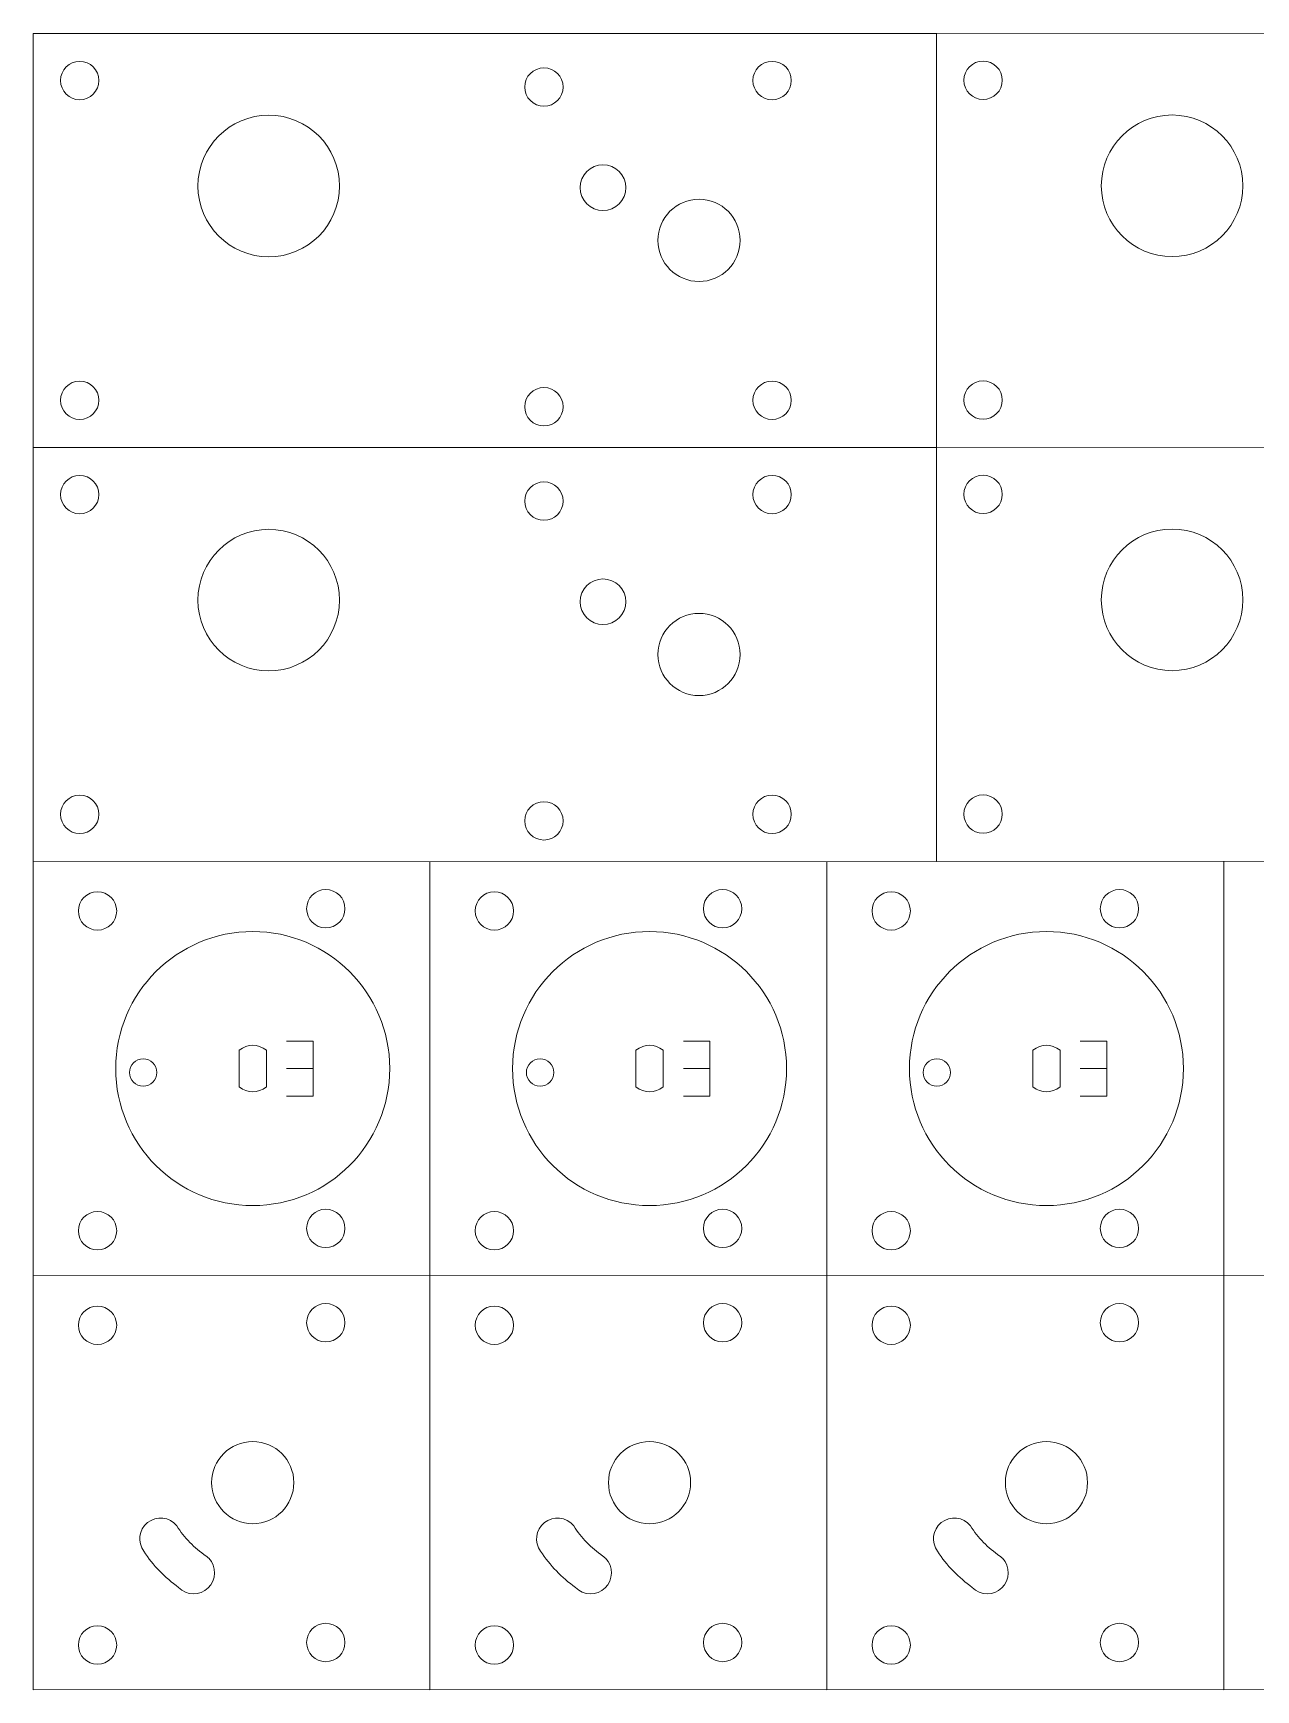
# Model space of a CAD drawing. Header units: inches. Extents: x -114 to 727, y -16 to 815.
# Drawn here: x -114 to 266, y -5 to 509 of the extents above; entities that cross this region are included whole.
import ezdxf

# ---------------------------------------------------------------- set-up
doc = ezdxf.new("R2010")
doc.units = ezdxf.units.IN
doc.header["$MEASUREMENT"] = 0
doc.layers.add('Cutting lines', color=7, linetype='Continuous')

# ---------------------------------------------------------------- blocks, each defined once
blk = doc.blocks.new('block 2')
at = {"color": 1, "lineweight": 5, "true_color": 0xff0000}
blk.add_open_spline([(109.55, 366.08), (109.55, 369.37), (112.21, 372.03), (115.5, 372.03), (118.79, 372.03), (121.45, 369.37), (121.45, 366.08), (121.45, 362.79), (118.79, 360.12), (115.5, 360.12), (112.21, 360.12), (109.55, 362.79), (109.55, 366.08), (109.55, 366.08), (109.55, 366.08), (109.55, 366.08)], degree=3, knots=[0, 0, 0, 0, 1, 1, 1, 2, 2, 2, 3, 3, 3, 4, 4, 4, 5, 5, 5, 5], dxfattribs=at)
blk = doc.blocks.new('block 3')
at = {"color": 1, "lineweight": 5, "true_color": 0xff0000}
blk.add_open_spline([(80.07, 316.47), (80.07, 323.52), (85.78, 329.23), (92.82, 329.23), (99.87, 329.23), (105.58, 323.52), (105.58, 316.47), (105.58, 309.43), (99.87, 303.71), (92.82, 303.71), (85.78, 303.71), (80.07, 309.43), (80.07, 316.47), (80.07, 316.47), (80.07, 316.47), (80.07, 316.47)], degree=3, knots=[0, 0, 0, 0, 1, 1, 1, 2, 2, 2, 3, 3, 3, 4, 4, 4, 5, 5, 5, 5], dxfattribs=at)
blk = doc.blocks.new('block 4')
at = {"color": 1, "lineweight": 5, "true_color": 0xff0000}
blk.add_lwpolyline([(166.52, 252.23), (166.52, 380.72)], dxfattribs=at)
blk = doc.blocks.new('block 5')
at = {"color": 1, "lineweight": 5, "true_color": 0xff0000}
blk.add_lwpolyline([(166.52, 380.72), (-113.87, 380.65)], dxfattribs=at)
blk = doc.blocks.new('block 6')
at = {"color": 1, "lineweight": 5, "true_color": 0xff0000}
blk.add_lwpolyline([(-113.87, 380.65), (-113.87, 252.16)], dxfattribs=at)
blk = doc.blocks.new('block 7')
at = {"color": 1, "lineweight": 5, "true_color": 0xff0000}
blk.add_lwpolyline([(-113.87, 252.16), (166.52, 252.23)], dxfattribs=at)
blk = doc.blocks.new('block 8')
at = {"color": 1, "lineweight": 5, "true_color": 0xff0000}
blk.add_open_spline([(-18.78, 333.34), (-18.78, 345.48), (-28.61, 355.31), (-40.74, 355.31), (-52.88, 355.31), (-62.71, 345.48), (-62.71, 333.34), (-62.71, 321.21), (-52.88, 311.38), (-40.74, 311.38), (-28.61, 311.38), (-18.78, 321.21), (-18.78, 333.34), (-18.78, 333.34), (-18.78, 333.34), (-18.78, 333.34)], degree=3, knots=[0, 0, 0, 0, 1, 1, 1, 2, 2, 2, 3, 3, 3, 4, 4, 4, 5, 5, 5, 5], dxfattribs=at)
blk = doc.blocks.new('block 9')
at = {"color": 1, "lineweight": 5, "true_color": 0xff0000}
blk.add_open_spline([(-105.36, 266.87), (-105.36, 270.15), (-102.69, 272.82), (-99.41, 272.82), (-96.12, 272.82), (-93.45, 270.15), (-93.45, 266.87), (-93.45, 263.58), (-96.12, 260.91), (-99.41, 260.91), (-102.69, 260.91), (-105.36, 263.58), (-105.36, 266.87), (-105.36, 266.87), (-105.36, 266.87), (-105.36, 266.87)], degree=3, knots=[0, 0, 0, 0, 1, 1, 1, 2, 2, 2, 3, 3, 3, 4, 4, 4, 5, 5, 5, 5], dxfattribs=at)
blk = doc.blocks.new('block 10')
at = {"color": 1, "lineweight": 5, "true_color": 0xff0000}
blk.add_open_spline([(-105.36, 366.08), (-105.36, 369.37), (-102.69, 372.03), (-99.41, 372.03), (-96.12, 372.03), (-93.45, 369.37), (-93.45, 366.08), (-93.45, 362.79), (-96.12, 360.12), (-99.41, 360.12), (-102.69, 360.12), (-105.36, 362.79), (-105.36, 366.08), (-105.36, 366.08), (-105.36, 366.08), (-105.36, 366.08)], degree=3, knots=[0, 0, 0, 0, 1, 1, 1, 2, 2, 2, 3, 3, 3, 4, 4, 4, 5, 5, 5, 5], dxfattribs=at)
blk = doc.blocks.new('block 11')
at = {"color": 1, "lineweight": 5, "true_color": 0xff0000}
blk.add_open_spline([(109.55, 266.87), (109.55, 270.15), (112.21, 272.82), (115.5, 272.82), (118.79, 272.82), (121.45, 270.15), (121.45, 266.87), (121.45, 263.58), (118.79, 260.91), (115.5, 260.91), (112.21, 260.91), (109.55, 263.58), (109.55, 266.87), (109.55, 266.87), (109.55, 266.87), (109.55, 266.87)], degree=3, knots=[0, 0, 0, 0, 1, 1, 1, 2, 2, 2, 3, 3, 3, 4, 4, 4, 5, 5, 5, 5], dxfattribs=at)
blk = doc.blocks.new('block 12')
at = {"color": 1, "lineweight": 5, "true_color": 0xff0000}
blk.add_open_spline([(-28.98, 138.38), (-28.98, 141.66), (-26.32, 144.33), (-23.03, 144.33), (-19.74, 144.33), (-17.08, 141.66), (-17.08, 138.38), (-17.08, 135.09), (-19.74, 132.42), (-23.03, 132.42), (-26.32, 132.42), (-28.98, 135.09), (-28.98, 138.38), (-28.98, 138.38), (-28.98, 138.38), (-28.98, 138.38)], degree=3, knots=[0, 0, 0, 0, 1, 1, 1, 2, 2, 2, 3, 3, 3, 4, 4, 4, 5, 5, 5, 5], dxfattribs=at)
blk = doc.blocks.new('block 13')
at = {"color": 1, "lineweight": 5, "true_color": 0xff0000}
blk.add_open_spline([(-28.98, 237.59), (-28.98, 240.88), (-26.32, 243.54), (-23.03, 243.54), (-19.74, 243.54), (-17.08, 240.88), (-17.08, 237.59), (-17.08, 234.3), (-19.74, 231.64), (-23.03, 231.64), (-26.32, 231.64), (-28.98, 234.3), (-28.98, 237.59), (-28.98, 237.59), (-28.98, 237.59), (-28.98, 237.59)], degree=3, knots=[0, 0, 0, 0, 1, 1, 1, 2, 2, 2, 3, 3, 3, 4, 4, 4, 5, 5, 5, 5], dxfattribs=at)
blk = doc.blocks.new('block 14')
at = {"color": 1, "lineweight": 5, "true_color": 0xff0000}
blk.add_lwpolyline([(9.3, 123.74), (9.3, 252.23)], dxfattribs=at)
blk = doc.blocks.new('block 15')
at = {"color": 1, "lineweight": 5, "true_color": 0xff0000}
blk.add_lwpolyline([(-113.87, 252.16), (-113.87, 123.67)], dxfattribs=at)
blk = doc.blocks.new('block 16')
at = {"color": 1, "lineweight": 5, "true_color": 0xff0000}
blk.add_lwpolyline([(-113.87, 123.67), (9.3, 123.74)], dxfattribs=at)
blk = doc.blocks.new('block 17')
at = {"color": 1, "lineweight": 5, "true_color": 0xff0000}
blk.add_open_spline([(-41.46, 193.65), (-44.29, 195.78), (-47.13, 195.78), (-49.96, 193.65), (-49.96, 189.87), (-49.96, 186.09), (-49.96, 182.31), (-47.13, 180.19), (-44.29, 180.19), (-41.46, 182.31), (-41.46, 186.09), (-41.46, 189.87), (-41.46, 193.65)], degree=3, knots=[0, 0, 0, 0, 1, 1, 1, 2, 2, 2, 3, 3, 3, 4, 4, 4, 4], dxfattribs=at)
blk = doc.blocks.new('block 18')
at = {"color": 1, "lineweight": 5, "true_color": 0xff0000}
blk.add_open_spline([(-99.84, 137.67), (-99.84, 140.96), (-97.18, 143.62), (-93.89, 143.62), (-90.6, 143.62), (-87.94, 140.96), (-87.94, 137.67), (-87.94, 134.38), (-90.6, 131.72), (-93.89, 131.72), (-97.18, 131.72), (-99.84, 134.38), (-99.84, 137.67), (-99.84, 137.67), (-99.84, 137.67), (-99.84, 137.67)], degree=3, knots=[0, 0, 0, 0, 1, 1, 1, 2, 2, 2, 3, 3, 3, 4, 4, 4, 5, 5, 5, 5], dxfattribs=at)
blk = doc.blocks.new('block 19')
at = {"color": 1, "lineweight": 5, "true_color": 0xff0000}
blk.add_open_spline([(-99.84, 236.88), (-99.84, 240.17), (-97.18, 242.84), (-93.89, 242.84), (-90.6, 242.84), (-87.94, 240.17), (-87.94, 236.88), (-87.94, 233.6), (-90.6, 230.93), (-93.89, 230.93), (-97.18, 230.93), (-99.84, 233.6), (-99.84, 236.88), (-99.84, 236.88), (-99.84, 236.88), (-99.84, 236.88)], degree=3, knots=[0, 0, 0, 0, 1, 1, 1, 2, 2, 2, 3, 3, 3, 4, 4, 4, 5, 5, 5, 5], dxfattribs=at)
blk = doc.blocks.new('block 20')
at = {"color": 1, "lineweight": 5, "true_color": 0xff0000}
blk.add_open_spline([(38.71, 364.05), (38.71, 367.34), (41.38, 370.01), (44.67, 370.01), (47.95, 370.01), (50.62, 367.34), (50.62, 364.05), (50.62, 360.77), (47.95, 358.1), (44.67, 358.1), (41.38, 358.1), (38.71, 360.77), (38.71, 364.05), (38.71, 364.05), (38.71, 364.05), (38.71, 364.05)], degree=3, knots=[0, 0, 0, 0, 1, 1, 1, 2, 2, 2, 3, 3, 3, 4, 4, 4, 5, 5, 5, 5], dxfattribs=at)
blk = doc.blocks.new('block 21')
at = {"color": 1, "lineweight": 5, "true_color": 0xff0000}
blk.add_open_spline([(38.71, 264.84), (38.71, 268.13), (41.38, 270.79), (44.67, 270.79), (47.95, 270.79), (50.62, 268.13), (50.62, 264.84), (50.62, 261.55), (47.95, 258.89), (44.67, 258.89), (41.38, 258.89), (38.71, 261.55), (38.71, 264.84), (38.71, 264.84), (38.71, 264.84), (38.71, 264.84)], degree=3, knots=[0, 0, 0, 0, 1, 1, 1, 2, 2, 2, 3, 3, 3, 4, 4, 4, 5, 5, 5, 5], dxfattribs=at)
blk = doc.blocks.new('block 22')
at = {"color": 1, "lineweight": 5, "true_color": 0xff0000}
blk.add_open_spline([(-28.98, 9.89), (-28.98, 13.17), (-26.32, 15.84), (-23.03, 15.84), (-19.74, 15.84), (-17.08, 13.18), (-17.08, 9.89), (-17.08, 6.6), (-19.74, 3.93), (-23.03, 3.93), (-26.32, 3.93), (-28.98, 6.6), (-28.98, 9.89), (-28.98, 9.89), (-28.98, 9.89), (-28.98, 9.89)], degree=3, knots=[0, 0, 0, 0, 1, 1, 1, 2, 2, 2, 3, 3, 3, 4, 4, 4, 5, 5, 5, 5], dxfattribs=at)
blk = doc.blocks.new('block 23')
at = {"color": 1, "lineweight": 5, "true_color": 0xff0000}
blk.add_open_spline([(-28.98, 109.1), (-28.98, 112.39), (-26.32, 115.05), (-23.03, 115.05), (-19.74, 115.05), (-17.08, 112.39), (-17.08, 109.1), (-17.08, 105.81), (-19.74, 103.15), (-23.03, 103.15), (-26.32, 103.15), (-28.98, 105.81), (-28.98, 109.1), (-28.98, 109.1), (-28.98, 109.1), (-28.98, 109.1)], degree=3, knots=[0, 0, 0, 0, 1, 1, 1, 2, 2, 2, 3, 3, 3, 4, 4, 4, 5, 5, 5, 5], dxfattribs=at)
blk = doc.blocks.new('block 24')
at = {"color": 1, "lineweight": 5, "true_color": 0xff0000}
blk.add_lwpolyline([(9.3, -4.75), (9.3, 123.74)], dxfattribs=at)
blk = doc.blocks.new('block 25')
at = {"color": 1, "lineweight": 5, "true_color": 0xff0000}
blk.add_lwpolyline([(-113.87, 123.67), (-113.87, -4.82)], dxfattribs=at)
blk = doc.blocks.new('block 26')
at = {"color": 1, "lineweight": 5, "true_color": 0xff0000}
blk.add_lwpolyline([(-113.87, -4.82), (9.3, -4.75)], dxfattribs=at)
blk = doc.blocks.new('block 27')
at = {"color": 1, "lineweight": 5, "true_color": 0xff0000}
blk.add_open_spline([(-60.2, 36.72), (-63.85, 39.17), (-66.94, 42.36), (-69.27, 46.09), (-71.51, 48.88), (-75.59, 49.31), (-78.37, 47.07), (-81.07, 44.9), (-81.57, 40.98), (-79.51, 38.19), (-76.64, 33.81), (-72.98, 30), (-68.72, 26.96), (-66.22, 24.38), (-62.1, 24.31), (-59.52, 26.81), (-56.94, 29.3), (-56.88, 33.42), (-59.37, 36), (-59.63, 36.26), (-59.9, 36.5), (-60.2, 36.72)], degree=3, knots=[0, 0, 0, 0, 1, 1, 1, 2, 2, 2, 3, 3, 3, 4, 4, 4, 5, 5, 5, 6, 6, 6, 7, 7, 7, 7], dxfattribs=at)
blk = doc.blocks.new('block 28')
at = {"color": 1, "lineweight": 5, "true_color": 0xff0000}
blk.add_open_spline([(-99.84, 9.1), (-99.84, 12.39), (-97.18, 15.06), (-93.89, 15.06), (-90.6, 15.06), (-87.94, 12.39), (-87.94, 9.1), (-87.94, 5.82), (-90.6, 3.15), (-93.89, 3.15), (-97.18, 3.15), (-99.84, 5.82), (-99.84, 9.1), (-99.84, 9.1), (-99.84, 9.1), (-99.84, 9.1)], degree=3, knots=[0, 0, 0, 0, 1, 1, 1, 2, 2, 2, 3, 3, 3, 4, 4, 4, 5, 5, 5, 5], dxfattribs=at)
blk = doc.blocks.new('block 29')
at = {"color": 1, "lineweight": 5, "true_color": 0xff0000}
blk.add_open_spline([(-99.84, 108.32), (-99.84, 111.6), (-97.18, 114.27), (-93.89, 114.27), (-90.6, 114.27), (-87.94, 111.6), (-87.94, 108.32), (-87.94, 105.03), (-90.6, 102.36), (-93.89, 102.36), (-97.18, 102.36), (-99.84, 105.03), (-99.84, 108.32), (-99.84, 108.32), (-99.84, 108.32), (-99.84, 108.32)], degree=3, knots=[0, 0, 0, 0, 1, 1, 1, 2, 2, 2, 3, 3, 3, 4, 4, 4, 5, 5, 5, 5], dxfattribs=at)
blk = doc.blocks.new('block 33')
at = {"color": 1, "lineweight": 5, "true_color": 0xff0000}
blk.add_lwpolyline([(446.92, 380.78), (166.52, 380.72)], dxfattribs=at)
blk = doc.blocks.new('block 34')
at = {"color": 1, "lineweight": 5, "true_color": 0xff0000}
blk.add_lwpolyline([(166.52, 252.23), (446.92, 252.29)], dxfattribs=at)
blk = doc.blocks.new('block 35')
at = {"color": 1, "lineweight": 5, "true_color": 0xff0000}
blk.add_open_spline([(261.62, 333.41), (261.62, 345.55), (251.78, 355.38), (239.65, 355.38), (227.52, 355.38), (217.68, 345.55), (217.68, 333.41), (217.68, 321.28), (227.52, 311.44), (239.65, 311.44), (251.78, 311.44), (261.62, 321.28), (261.62, 333.41), (261.62, 333.41), (261.62, 333.41), (261.62, 333.41)], degree=3, knots=[0, 0, 0, 0, 1, 1, 1, 2, 2, 2, 3, 3, 3, 4, 4, 4, 5, 5, 5, 5], dxfattribs=at)
blk = doc.blocks.new('block 36')
at = {"color": 1, "lineweight": 5, "true_color": 0xff0000}
blk.add_open_spline([(175.04, 266.93), (175.04, 270.22), (177.7, 272.89), (180.99, 272.89), (184.28, 272.89), (186.94, 270.22), (186.94, 266.93), (186.94, 263.65), (184.28, 260.98), (180.99, 260.98), (177.7, 260.98), (175.04, 263.65), (175.04, 266.93), (175.04, 266.93), (175.04, 266.93), (175.04, 266.93)], degree=3, knots=[0, 0, 0, 0, 1, 1, 1, 2, 2, 2, 3, 3, 3, 4, 4, 4, 5, 5, 5, 5], dxfattribs=at)
blk = doc.blocks.new('block 37')
at = {"color": 1, "lineweight": 5, "true_color": 0xff0000}
blk.add_open_spline([(175.04, 366.15), (175.04, 369.43), (177.7, 372.1), (180.99, 372.1), (184.28, 372.1), (186.94, 369.43), (186.94, 366.15), (186.94, 362.86), (184.28, 360.19), (180.99, 360.19), (177.7, 360.19), (175.04, 362.86), (175.04, 366.15), (175.04, 366.15), (175.04, 366.15), (175.04, 366.15)], degree=3, knots=[0, 0, 0, 0, 1, 1, 1, 2, 2, 2, 3, 3, 3, 4, 4, 4, 5, 5, 5, 5], dxfattribs=at)
blk = doc.blocks.new('block 52')
at = {"color": 1, "lineweight": 5, "true_color": 0xff0000}
blk.add_open_spline([(94.19, 138.38), (94.19, 141.66), (96.86, 144.33), (100.15, 144.33), (103.43, 144.33), (106.1, 141.66), (106.1, 138.38), (106.1, 135.09), (103.43, 132.42), (100.15, 132.42), (96.86, 132.42), (94.19, 135.09), (94.19, 138.38), (94.19, 138.38), (94.19, 138.38), (94.19, 138.38)], degree=3, knots=[0, 0, 0, 0, 1, 1, 1, 2, 2, 2, 3, 3, 3, 4, 4, 4, 5, 5, 5, 5], dxfattribs=at)
blk = doc.blocks.new('block 53')
at = {"color": 1, "lineweight": 5, "true_color": 0xff0000}
blk.add_open_spline([(94.19, 237.59), (94.19, 240.88), (96.86, 243.54), (100.15, 243.54), (103.43, 243.54), (106.1, 240.88), (106.1, 237.59), (106.1, 234.3), (103.43, 231.64), (100.15, 231.64), (96.86, 231.64), (94.19, 234.3), (94.19, 237.59), (94.19, 237.59), (94.19, 237.59), (94.19, 237.59)], degree=3, knots=[0, 0, 0, 0, 1, 1, 1, 2, 2, 2, 3, 3, 3, 4, 4, 4, 5, 5, 5, 5], dxfattribs=at)
blk = doc.blocks.new('block 54')
at = {"color": 1, "lineweight": 5, "true_color": 0xff0000}
blk.add_lwpolyline([(132.48, 123.74), (132.48, 252.23)], dxfattribs=at)
blk = doc.blocks.new('block 55')
at = {"color": 1, "lineweight": 5, "true_color": 0xff0000}
blk.add_lwpolyline([(9.3, 123.67), (132.48, 123.74)], dxfattribs=at)
blk = doc.blocks.new('block 56')
at = {"color": 1, "lineweight": 5, "true_color": 0xff0000}
blk.add_open_spline([(81.72, 193.65), (78.89, 195.78), (76.05, 195.78), (73.22, 193.65), (73.22, 189.87), (73.22, 186.09), (73.22, 182.31), (76.05, 180.19), (78.89, 180.19), (81.72, 182.31), (81.72, 186.09), (81.72, 189.87), (81.72, 193.65)], degree=3, knots=[0, 0, 0, 0, 1, 1, 1, 2, 2, 2, 3, 3, 3, 4, 4, 4, 4], dxfattribs=at)
blk = doc.blocks.new('block 57')
at = {"color": 1, "lineweight": 5, "true_color": 0xff0000}
blk.add_open_spline([(23.33, 137.67), (23.33, 140.96), (26, 143.62), (29.29, 143.62), (32.57, 143.62), (35.24, 140.96), (35.24, 137.67), (35.24, 134.38), (32.57, 131.72), (29.29, 131.72), (26, 131.72), (23.33, 134.38), (23.33, 137.67), (23.33, 137.67), (23.33, 137.67), (23.33, 137.67)], degree=3, knots=[0, 0, 0, 0, 1, 1, 1, 2, 2, 2, 3, 3, 3, 4, 4, 4, 5, 5, 5, 5], dxfattribs=at)
blk = doc.blocks.new('block 58')
at = {"color": 1, "lineweight": 5, "true_color": 0xff0000}
blk.add_open_spline([(23.33, 236.88), (23.33, 240.17), (26, 242.84), (29.29, 242.84), (32.57, 242.84), (35.24, 240.17), (35.24, 236.88), (35.24, 233.6), (32.57, 230.93), (29.29, 230.93), (26, 230.93), (23.33, 233.6), (23.33, 236.88), (23.33, 236.88), (23.33, 236.88), (23.33, 236.88)], degree=3, knots=[0, 0, 0, 0, 1, 1, 1, 2, 2, 2, 3, 3, 3, 4, 4, 4, 5, 5, 5, 5], dxfattribs=at)
blk = doc.blocks.new('block 59')
at = {"color": 1, "lineweight": 5, "true_color": 0xff0000}
blk.add_open_spline([(94.19, 9.89), (94.19, 13.17), (96.86, 15.84), (100.15, 15.84), (103.43, 15.84), (106.1, 13.18), (106.1, 9.89), (106.1, 6.6), (103.43, 3.93), (100.15, 3.93), (96.86, 3.93), (94.19, 6.6), (94.19, 9.89), (94.19, 9.89), (94.19, 9.89), (94.19, 9.89)], degree=3, knots=[0, 0, 0, 0, 1, 1, 1, 2, 2, 2, 3, 3, 3, 4, 4, 4, 5, 5, 5, 5], dxfattribs=at)
blk = doc.blocks.new('block 60')
at = {"color": 1, "lineweight": 5, "true_color": 0xff0000}
blk.add_open_spline([(94.19, 109.1), (94.19, 112.39), (96.86, 115.05), (100.15, 115.05), (103.43, 115.05), (106.1, 112.39), (106.1, 109.1), (106.1, 105.81), (103.43, 103.15), (100.15, 103.15), (96.86, 103.15), (94.19, 105.81), (94.19, 109.1), (94.19, 109.1), (94.19, 109.1), (94.19, 109.1)], degree=3, knots=[0, 0, 0, 0, 1, 1, 1, 2, 2, 2, 3, 3, 3, 4, 4, 4, 5, 5, 5, 5], dxfattribs=at)
blk = doc.blocks.new('block 61')
at = {"color": 1, "lineweight": 5, "true_color": 0xff0000}
blk.add_lwpolyline([(132.48, -4.75), (132.48, 123.74)], dxfattribs=at)
blk = doc.blocks.new('block 62')
at = {"color": 1, "lineweight": 5, "true_color": 0xff0000}
blk.add_lwpolyline([(9.3, -4.82), (132.48, -4.75)], dxfattribs=at)
blk = doc.blocks.new('block 63')
at = {"color": 1, "lineweight": 5, "true_color": 0xff0000}
blk.add_open_spline([(62.98, 36.72), (59.33, 39.17), (56.24, 42.36), (53.91, 46.09), (51.66, 48.88), (47.59, 49.31), (44.81, 47.07), (42.11, 44.9), (41.6, 40.98), (43.66, 38.19), (46.53, 33.81), (50.2, 30), (54.46, 26.96), (56.96, 24.38), (61.07, 24.31), (63.65, 26.81), (66.23, 29.3), (66.3, 33.42), (63.8, 36), (63.55, 36.26), (63.27, 36.5), (62.98, 36.72)], degree=3, knots=[0, 0, 0, 0, 1, 1, 1, 2, 2, 2, 3, 3, 3, 4, 4, 4, 5, 5, 5, 6, 6, 6, 7, 7, 7, 7], dxfattribs=at)
blk = doc.blocks.new('block 64')
at = {"color": 1, "lineweight": 5, "true_color": 0xff0000}
blk.add_open_spline([(23.33, 9.1), (23.33, 12.39), (26, 15.06), (29.29, 15.06), (32.58, 15.06), (35.24, 12.39), (35.24, 9.1), (35.24, 5.82), (32.58, 3.15), (29.29, 3.15), (26, 3.15), (23.33, 5.82), (23.33, 9.1), (23.33, 9.1), (23.33, 9.1), (23.33, 9.1)], degree=3, knots=[0, 0, 0, 0, 1, 1, 1, 2, 2, 2, 3, 3, 3, 4, 4, 4, 5, 5, 5, 5], dxfattribs=at)
blk = doc.blocks.new('block 65')
at = {"color": 1, "lineweight": 5, "true_color": 0xff0000}
blk.add_open_spline([(23.33, 108.32), (23.33, 111.6), (26, 114.27), (29.29, 114.27), (32.58, 114.27), (35.24, 111.6), (35.24, 108.32), (35.24, 105.03), (32.58, 102.36), (29.29, 102.36), (26, 102.36), (23.33, 105.03), (23.33, 108.32), (23.33, 108.32), (23.33, 108.32), (23.33, 108.32)], degree=3, knots=[0, 0, 0, 0, 1, 1, 1, 2, 2, 2, 3, 3, 3, 4, 4, 4, 5, 5, 5, 5], dxfattribs=at)
blk = doc.blocks.new('block 66')
at = {"color": 1, "lineweight": 5, "true_color": 0xff0000}
blk.add_open_spline([(217.37, 138.38), (217.37, 141.66), (220.03, 144.33), (223.32, 144.33), (226.61, 144.33), (229.27, 141.66), (229.27, 138.38), (229.27, 135.09), (226.61, 132.42), (223.32, 132.42), (220.03, 132.42), (217.37, 135.09), (217.37, 138.38), (217.37, 138.38), (217.37, 138.38), (217.37, 138.38)], degree=3, knots=[0, 0, 0, 0, 1, 1, 1, 2, 2, 2, 3, 3, 3, 4, 4, 4, 5, 5, 5, 5], dxfattribs=at)
blk = doc.blocks.new('block 67')
at = {"color": 1, "lineweight": 5, "true_color": 0xff0000}
blk.add_open_spline([(217.37, 237.59), (217.37, 240.88), (220.03, 243.54), (223.32, 243.54), (226.61, 243.54), (229.27, 240.88), (229.27, 237.59), (229.27, 234.3), (226.61, 231.64), (223.32, 231.64), (220.03, 231.64), (217.37, 234.3), (217.37, 237.59), (217.37, 237.59), (217.37, 237.59), (217.37, 237.59)], degree=3, knots=[0, 0, 0, 0, 1, 1, 1, 2, 2, 2, 3, 3, 3, 4, 4, 4, 5, 5, 5, 5], dxfattribs=at)
blk = doc.blocks.new('block 68')
at = {"color": 1, "lineweight": 5, "true_color": 0xff0000}
blk.add_lwpolyline([(255.66, 123.74), (255.66, 252.23)], dxfattribs=at)
blk = doc.blocks.new('block 69')
at = {"color": 1, "lineweight": 5, "true_color": 0xff0000}
blk.add_lwpolyline([(132.48, 123.67), (255.66, 123.74)], dxfattribs=at)
blk = doc.blocks.new('block 70')
at = {"color": 1, "lineweight": 5, "true_color": 0xff0000}
blk.add_open_spline([(204.9, 193.65), (202.06, 195.78), (199.23, 195.78), (196.39, 193.65), (196.39, 189.87), (196.39, 186.09), (196.39, 182.31), (199.23, 180.19), (202.06, 180.19), (204.9, 182.31), (204.9, 186.09), (204.9, 189.87), (204.9, 193.65)], degree=3, knots=[0, 0, 0, 0, 1, 1, 1, 2, 2, 2, 3, 3, 3, 4, 4, 4, 4], dxfattribs=at)
blk = doc.blocks.new('block 71')
at = {"color": 1, "lineweight": 5, "true_color": 0xff0000}
blk.add_open_spline([(146.51, 137.67), (146.51, 140.96), (149.18, 143.62), (152.46, 143.62), (155.75, 143.62), (158.42, 140.96), (158.42, 137.67), (158.42, 134.38), (155.75, 131.72), (152.46, 131.72), (149.18, 131.72), (146.51, 134.38), (146.51, 137.67), (146.51, 137.67), (146.51, 137.67), (146.51, 137.67)], degree=3, knots=[0, 0, 0, 0, 1, 1, 1, 2, 2, 2, 3, 3, 3, 4, 4, 4, 5, 5, 5, 5], dxfattribs=at)
blk = doc.blocks.new('block 72')
at = {"color": 1, "lineweight": 5, "true_color": 0xff0000}
blk.add_open_spline([(146.51, 236.88), (146.51, 240.17), (149.18, 242.84), (152.46, 242.84), (155.75, 242.84), (158.42, 240.17), (158.42, 236.88), (158.42, 233.6), (155.75, 230.93), (152.46, 230.93), (149.18, 230.93), (146.51, 233.6), (146.51, 236.88), (146.51, 236.88), (146.51, 236.88), (146.51, 236.88)], degree=3, knots=[0, 0, 0, 0, 1, 1, 1, 2, 2, 2, 3, 3, 3, 4, 4, 4, 5, 5, 5, 5], dxfattribs=at)
blk = doc.blocks.new('block 73')
at = {"color": 1, "lineweight": 5, "true_color": 0xff0000}
blk.add_open_spline([(217.37, 9.89), (217.37, 13.17), (220.03, 15.84), (223.32, 15.84), (226.61, 15.84), (229.27, 13.18), (229.27, 9.89), (229.27, 6.6), (226.61, 3.93), (223.32, 3.93), (220.03, 3.93), (217.37, 6.6), (217.37, 9.89), (217.37, 9.89), (217.37, 9.89), (217.37, 9.89)], degree=3, knots=[0, 0, 0, 0, 1, 1, 1, 2, 2, 2, 3, 3, 3, 4, 4, 4, 5, 5, 5, 5], dxfattribs=at)
blk = doc.blocks.new('block 74')
at = {"color": 1, "lineweight": 5, "true_color": 0xff0000}
blk.add_open_spline([(217.37, 109.1), (217.37, 112.39), (220.03, 115.05), (223.32, 115.05), (226.61, 115.05), (229.27, 112.39), (229.27, 109.1), (229.27, 105.81), (226.61, 103.15), (223.32, 103.15), (220.03, 103.15), (217.37, 105.81), (217.37, 109.1), (217.37, 109.1), (217.37, 109.1), (217.37, 109.1)], degree=3, knots=[0, 0, 0, 0, 1, 1, 1, 2, 2, 2, 3, 3, 3, 4, 4, 4, 5, 5, 5, 5], dxfattribs=at)
blk = doc.blocks.new('block 75')
at = {"color": 1, "lineweight": 5, "true_color": 0xff0000}
blk.add_lwpolyline([(255.66, -4.75), (255.66, 123.74)], dxfattribs=at)
blk = doc.blocks.new('block 76')
at = {"color": 1, "lineweight": 5, "true_color": 0xff0000}
blk.add_lwpolyline([(132.48, -4.82), (255.66, -4.75)], dxfattribs=at)
blk = doc.blocks.new('block 77')
at = {"color": 1, "lineweight": 5, "true_color": 0xff0000}
blk.add_open_spline([(186.16, 36.72), (182.51, 39.17), (179.42, 42.36), (177.08, 46.09), (174.84, 48.88), (170.77, 49.31), (167.99, 47.07), (165.29, 44.9), (164.78, 40.98), (166.84, 38.19), (169.71, 33.81), (173.37, 30), (177.64, 26.96), (180.13, 24.38), (184.25, 24.31), (186.83, 26.81), (189.41, 29.3), (189.48, 33.42), (186.98, 36), (186.73, 36.26), (186.45, 36.5), (186.16, 36.72)], degree=3, knots=[0, 0, 0, 0, 1, 1, 1, 2, 2, 2, 3, 3, 3, 4, 4, 4, 5, 5, 5, 6, 6, 6, 7, 7, 7, 7], dxfattribs=at)
blk = doc.blocks.new('block 78')
at = {"color": 1, "lineweight": 5, "true_color": 0xff0000}
blk.add_open_spline([(146.51, 9.1), (146.51, 12.39), (149.18, 15.06), (152.46, 15.06), (155.75, 15.06), (158.42, 12.39), (158.42, 9.1), (158.42, 5.82), (155.75, 3.15), (152.46, 3.15), (149.18, 3.15), (146.51, 5.82), (146.51, 9.1), (146.51, 9.1), (146.51, 9.1), (146.51, 9.1)], degree=3, knots=[0, 0, 0, 0, 1, 1, 1, 2, 2, 2, 3, 3, 3, 4, 4, 4, 5, 5, 5, 5], dxfattribs=at)
blk = doc.blocks.new('block 79')
at = {"color": 1, "lineweight": 5, "true_color": 0xff0000}
blk.add_open_spline([(146.51, 108.32), (146.51, 111.6), (149.18, 114.27), (152.46, 114.27), (155.75, 114.27), (158.42, 111.6), (158.42, 108.32), (158.42, 105.03), (155.75, 102.36), (152.46, 102.36), (149.18, 102.36), (146.51, 105.03), (146.51, 108.32), (146.51, 108.32), (146.51, 108.32), (146.51, 108.32)], degree=3, knots=[0, 0, 0, 0, 1, 1, 1, 2, 2, 2, 3, 3, 3, 4, 4, 4, 5, 5, 5, 5], dxfattribs=at)
blk = doc.blocks.new('block 83')
at = {"color": 1, "lineweight": 5, "true_color": 0xff0000}
blk.add_lwpolyline([(255.66, 123.67), (378.84, 123.74)], dxfattribs=at)
blk = doc.blocks.new('block 90')
at = {"color": 1, "lineweight": 5, "true_color": 0xff0000}
blk.add_lwpolyline([(255.66, -4.82), (378.84, -4.75)], dxfattribs=at)
blk = doc.blocks.new('block 122')
at = {"color": 1, "lineweight": 5, "true_color": 0xff0000}
blk.add_open_spline([(109.55, 494.57), (109.55, 497.85), (112.21, 500.52), (115.5, 500.52), (118.79, 500.52), (121.45, 497.85), (121.45, 494.57), (121.45, 491.28), (118.79, 488.61), (115.5, 488.61), (112.21, 488.61), (109.55, 491.28), (109.55, 494.57), (109.55, 494.57), (109.55, 494.57), (109.55, 494.57)], degree=3, knots=[0, 0, 0, 0, 1, 1, 1, 2, 2, 2, 3, 3, 3, 4, 4, 4, 5, 5, 5, 5], dxfattribs=at)
blk = doc.blocks.new('block 123')
at = {"color": 1, "lineweight": 5, "true_color": 0xff0000}
blk.add_open_spline([(80.07, 444.96), (80.07, 452), (85.78, 457.72), (92.82, 457.72), (99.87, 457.72), (105.58, 452), (105.58, 444.96), (105.58, 437.92), (99.87, 432.2), (92.82, 432.2), (85.78, 432.2), (80.07, 437.92), (80.07, 444.96), (80.07, 444.96), (80.07, 444.96), (80.07, 444.96)], degree=3, knots=[0, 0, 0, 0, 1, 1, 1, 2, 2, 2, 3, 3, 3, 4, 4, 4, 5, 5, 5, 5], dxfattribs=at)
blk = doc.blocks.new('block 124')
at = {"color": 1, "lineweight": 5, "true_color": 0xff0000}
blk.add_lwpolyline([(166.52, 380.72), (166.52, 509.2)], dxfattribs=at)
blk = doc.blocks.new('block 125')
at = {"color": 1, "lineweight": 5, "true_color": 0xff0000}
blk.add_lwpolyline([(166.52, 509.2), (-113.87, 509.14)], dxfattribs=at)
blk = doc.blocks.new('block 126')
at = {"color": 1, "lineweight": 5, "true_color": 0xff0000}
blk.add_lwpolyline([(-113.87, 509.14), (-113.87, 380.65)], dxfattribs=at)
blk = doc.blocks.new('block 127')
at = {"color": 1, "lineweight": 5, "true_color": 0xff0000}
blk.add_open_spline([(-18.78, 461.83), (-18.78, 473.97), (-28.61, 483.8), (-40.74, 483.8), (-52.88, 483.8), (-62.71, 473.97), (-62.71, 461.83), (-62.71, 449.7), (-52.88, 439.87), (-40.74, 439.87), (-28.61, 439.87), (-18.78, 449.7), (-18.78, 461.83), (-18.78, 461.83), (-18.78, 461.83), (-18.78, 461.83)], degree=3, knots=[0, 0, 0, 0, 1, 1, 1, 2, 2, 2, 3, 3, 3, 4, 4, 4, 5, 5, 5, 5], dxfattribs=at)
blk = doc.blocks.new('block 128')
at = {"color": 1, "lineweight": 5, "true_color": 0xff0000}
blk.add_open_spline([(-105.36, 395.35), (-105.36, 398.64), (-102.69, 401.31), (-99.41, 401.31), (-96.12, 401.31), (-93.45, 398.64), (-93.45, 395.35), (-93.45, 392.07), (-96.12, 389.4), (-99.41, 389.4), (-102.69, 389.4), (-105.36, 392.07), (-105.36, 395.35), (-105.36, 395.35), (-105.36, 395.35), (-105.36, 395.35)], degree=3, knots=[0, 0, 0, 0, 1, 1, 1, 2, 2, 2, 3, 3, 3, 4, 4, 4, 5, 5, 5, 5], dxfattribs=at)
blk = doc.blocks.new('block 129')
at = {"color": 1, "lineweight": 5, "true_color": 0xff0000}
blk.add_open_spline([(-105.36, 494.57), (-105.36, 497.85), (-102.69, 500.52), (-99.41, 500.52), (-96.12, 500.52), (-93.45, 497.85), (-93.45, 494.57), (-93.45, 491.28), (-96.12, 488.61), (-99.41, 488.61), (-102.69, 488.61), (-105.36, 491.28), (-105.36, 494.57), (-105.36, 494.57), (-105.36, 494.57), (-105.36, 494.57)], degree=3, knots=[0, 0, 0, 0, 1, 1, 1, 2, 2, 2, 3, 3, 3, 4, 4, 4, 5, 5, 5, 5], dxfattribs=at)
blk = doc.blocks.new('block 130')
at = {"color": 1, "lineweight": 5, "true_color": 0xff0000}
blk.add_open_spline([(109.55, 395.35), (109.55, 398.64), (112.21, 401.31), (115.5, 401.31), (118.79, 401.31), (121.45, 398.64), (121.45, 395.35), (121.45, 392.07), (118.79, 389.4), (115.5, 389.4), (112.21, 389.4), (109.55, 392.07), (109.55, 395.35), (109.55, 395.35), (109.55, 395.35), (109.55, 395.35)], degree=3, knots=[0, 0, 0, 0, 1, 1, 1, 2, 2, 2, 3, 3, 3, 4, 4, 4, 5, 5, 5, 5], dxfattribs=at)
blk = doc.blocks.new('block 131')
at = {"color": 1, "lineweight": 5, "true_color": 0xff0000}
blk.add_open_spline([(38.71, 492.54), (38.71, 495.83), (41.38, 498.49), (44.67, 498.49), (47.95, 498.49), (50.62, 495.83), (50.62, 492.54), (50.62, 489.25), (47.95, 486.59), (44.67, 486.59), (41.38, 486.59), (38.71, 489.25), (38.71, 492.54), (38.71, 492.54), (38.71, 492.54), (38.71, 492.54)], degree=3, knots=[0, 0, 0, 0, 1, 1, 1, 2, 2, 2, 3, 3, 3, 4, 4, 4, 5, 5, 5, 5], dxfattribs=at)
blk = doc.blocks.new('block 132')
at = {"color": 1, "lineweight": 5, "true_color": 0xff0000}
blk.add_open_spline([(38.71, 393.33), (38.71, 396.62), (41.38, 399.28), (44.67, 399.28), (47.95, 399.28), (50.62, 396.62), (50.62, 393.33), (50.62, 390.04), (47.95, 387.38), (44.67, 387.38), (41.38, 387.38), (38.71, 390.04), (38.71, 393.33), (38.71, 393.33), (38.71, 393.33), (38.71, 393.33)], degree=3, knots=[0, 0, 0, 0, 1, 1, 1, 2, 2, 2, 3, 3, 3, 4, 4, 4, 5, 5, 5, 5], dxfattribs=at)
blk = doc.blocks.new('block 136')
at = {"color": 1, "lineweight": 5, "true_color": 0xff0000}
blk.add_lwpolyline([(446.92, 509.27), (166.52, 509.2)], dxfattribs=at)
blk = doc.blocks.new('block 137')
at = {"color": 1, "lineweight": 5, "true_color": 0xff0000}
blk.add_open_spline([(261.62, 461.9), (261.62, 474.03), (251.78, 483.87), (239.65, 483.87), (227.52, 483.87), (217.68, 474.03), (217.68, 461.9), (217.68, 449.77), (227.52, 439.93), (239.65, 439.93), (251.78, 439.93), (261.62, 449.77), (261.62, 461.9), (261.62, 461.9), (261.62, 461.9), (261.62, 461.9)], degree=3, knots=[0, 0, 0, 0, 1, 1, 1, 2, 2, 2, 3, 3, 3, 4, 4, 4, 5, 5, 5, 5], dxfattribs=at)
blk = doc.blocks.new('block 138')
at = {"color": 1, "lineweight": 5, "true_color": 0xff0000}
blk.add_open_spline([(175.04, 395.42), (175.04, 398.71), (177.7, 401.38), (180.99, 401.38), (184.28, 401.38), (186.94, 398.71), (186.94, 395.42), (186.94, 392.13), (184.28, 389.47), (180.99, 389.47), (177.7, 389.47), (175.04, 392.13), (175.04, 395.42), (175.04, 395.42), (175.04, 395.42), (175.04, 395.42)], degree=3, knots=[0, 0, 0, 0, 1, 1, 1, 2, 2, 2, 3, 3, 3, 4, 4, 4, 5, 5, 5, 5], dxfattribs=at)
blk = doc.blocks.new('block 139')
at = {"color": 1, "lineweight": 5, "true_color": 0xff0000}
blk.add_open_spline([(175.04, 494.63), (175.04, 497.92), (177.7, 500.59), (180.99, 500.59), (184.28, 500.59), (186.94, 497.92), (186.94, 494.63), (186.94, 491.35), (184.28, 488.68), (180.99, 488.68), (177.7, 488.68), (175.04, 491.35), (175.04, 494.63), (175.04, 494.63), (175.04, 494.63), (175.04, 494.63)], degree=3, knots=[0, 0, 0, 0, 1, 1, 1, 2, 2, 2, 3, 3, 3, 4, 4, 4, 5, 5, 5, 5], dxfattribs=at)
blk = doc.blocks.new('block 194')
at = {"color": 5, "lineweight": 5, "true_color": 0x0000ff}
blk.add_lwpolyline([(219.36, 187.98), (211.14, 187.98)], dxfattribs=at)
blk = doc.blocks.new('block 195')
at = {"color": 5, "lineweight": 5, "true_color": 0x0000ff}
blk.add_lwpolyline([(219.36, 187.98), (219.36, 179.45)], dxfattribs=at)
blk = doc.blocks.new('block 196')
at = {"color": 5, "lineweight": 5, "true_color": 0x0000ff}
blk.add_lwpolyline([(219.36, 179.45), (211.14, 179.45)], dxfattribs=at)
blk = doc.blocks.new('block 197')
at = {"color": 5, "lineweight": 5, "true_color": 0x0000ff}
blk.add_lwpolyline([(219.36, 187.98), (219.36, 196.49)], dxfattribs=at)
blk = doc.blocks.new('block 198')
at = {"color": 5, "lineweight": 5, "true_color": 0x0000ff}
blk.add_lwpolyline([(219.36, 196.49), (211.14, 196.49)], dxfattribs=at)
blk = doc.blocks.new('block 199')
at = {"color": 5, "lineweight": 5, "true_color": 0x0000ff}
blk.add_lwpolyline([(96.18, 187.98), (87.97, 187.98)], dxfattribs=at)
blk = doc.blocks.new('block 200')
at = {"color": 5, "lineweight": 5, "true_color": 0x0000ff}
blk.add_lwpolyline([(96.18, 187.98), (96.18, 179.45)], dxfattribs=at)
blk = doc.blocks.new('block 201')
at = {"color": 5, "lineweight": 5, "true_color": 0x0000ff}
blk.add_lwpolyline([(96.18, 179.45), (87.97, 179.45)], dxfattribs=at)
blk = doc.blocks.new('block 202')
at = {"color": 5, "lineweight": 5, "true_color": 0x0000ff}
blk.add_lwpolyline([(96.18, 187.98), (96.18, 196.49)], dxfattribs=at)
blk = doc.blocks.new('block 203')
at = {"color": 5, "lineweight": 5, "true_color": 0x0000ff}
blk.add_lwpolyline([(96.18, 196.49), (87.97, 196.49)], dxfattribs=at)
blk = doc.blocks.new('block 204')
at = {"color": 5, "lineweight": 5, "true_color": 0x0000ff}
blk.add_lwpolyline([(-27, 187.98), (-35.21, 187.98)], dxfattribs=at)
blk = doc.blocks.new('block 205')
at = {"color": 5, "lineweight": 5, "true_color": 0x0000ff}
blk.add_lwpolyline([(-27, 187.98), (-27, 179.45)], dxfattribs=at)
blk = doc.blocks.new('block 206')
at = {"color": 5, "lineweight": 5, "true_color": 0x0000ff}
blk.add_lwpolyline([(-27, 179.45), (-35.21, 179.45)], dxfattribs=at)
blk = doc.blocks.new('block 207')
at = {"color": 5, "lineweight": 5, "true_color": 0x0000ff}
blk.add_lwpolyline([(-27, 187.98), (-27, 196.49)], dxfattribs=at)
blk = doc.blocks.new('block 208')
at = {"color": 5, "lineweight": 5, "true_color": 0x0000ff}
blk.add_lwpolyline([(-27, 196.49), (-35.21, 196.49)], dxfattribs=at)
blk = doc.blocks.new('block 302')
at = {"layer": 'Cutting lines', "color": 1, "lineweight": 5, "true_color": 0xff0000}
blk.add_open_spline([(70.09, 332.84), (70.09, 336.75), (66.92, 339.92), (63, 339.92), (59.09, 339.92), (55.92, 336.75), (55.92, 332.84), (55.92, 328.92), (59.09, 325.75), (63, 325.75), (66.92, 325.75), (70.09, 328.92), (70.09, 332.84), (70.09, 332.84), (70.09, 332.84), (70.09, 332.84)], degree=3, knots=[0, 0, 0, 0, 1, 1, 1, 2, 2, 2, 3, 3, 3, 4, 4, 4, 5, 5, 5, 5], dxfattribs=at)
blk = doc.blocks.new('block 303')
at = {"layer": 'Cutting lines', "color": 1, "lineweight": 5, "true_color": 0xff0000}
blk.add_open_spline([(-3.19, 187.98), (-3.19, 211.46), (-22.23, 230.5), (-45.71, 230.5), (-69.19, 230.5), (-88.23, 211.46), (-88.23, 187.98), (-88.23, 164.5), (-69.19, 145.46), (-45.71, 145.46), (-22.23, 145.46), (-3.19, 164.5), (-3.19, 187.98), (-3.19, 187.98), (-3.19, 187.98), (-3.19, 187.98)], degree=3, knots=[0, 0, 0, 0, 1, 1, 1, 2, 2, 2, 3, 3, 3, 4, 4, 4, 5, 5, 5, 5], dxfattribs=at)
blk = doc.blocks.new('block 304')
at = {"layer": 'Cutting lines', "color": 1, "lineweight": 5, "true_color": 0xff0000}
blk.add_open_spline([(-75.45, 186.76), (-75.45, 189.11), (-77.35, 191.01), (-79.7, 191.01), (-82.05, 191.01), (-83.95, 189.11), (-83.95, 186.76), (-83.95, 184.41), (-82.05, 182.51), (-79.7, 182.51), (-77.35, 182.51), (-75.45, 184.41), (-75.45, 186.76), (-75.45, 186.76), (-75.45, 186.76), (-75.45, 186.76)], degree=3, knots=[0, 0, 0, 0, 1, 1, 1, 2, 2, 2, 3, 3, 3, 4, 4, 4, 5, 5, 5, 5], dxfattribs=at)
blk = doc.blocks.new('block 305')
at = {"layer": 'Cutting lines', "color": 1, "lineweight": 5, "true_color": 0xff0000}
blk.add_open_spline([(-32.95, 59.49), (-32.95, 66.54), (-38.66, 72.25), (-45.71, 72.25), (-52.75, 72.25), (-58.46, 66.54), (-58.46, 59.49), (-58.46, 52.45), (-52.75, 46.74), (-45.71, 46.74), (-38.66, 46.74), (-32.95, 52.45), (-32.95, 59.49), (-32.95, 59.49), (-32.95, 59.49), (-32.95, 59.49)], degree=3, knots=[0, 0, 0, 0, 1, 1, 1, 2, 2, 2, 3, 3, 3, 4, 4, 4, 5, 5, 5, 5], dxfattribs=at)
blk = doc.blocks.new('block 308')
at = {"layer": 'Cutting lines', "color": 1, "lineweight": 5, "true_color": 0xff0000}
blk.add_open_spline([(119.99, 187.98), (119.99, 211.46), (100.95, 230.5), (77.47, 230.5), (53.99, 230.5), (34.95, 211.46), (34.95, 187.98), (34.95, 164.5), (53.99, 145.46), (77.47, 145.46), (100.95, 145.46), (119.99, 164.5), (119.99, 187.98), (119.99, 187.98), (119.99, 187.98), (119.99, 187.98)], degree=3, knots=[0, 0, 0, 0, 1, 1, 1, 2, 2, 2, 3, 3, 3, 4, 4, 4, 5, 5, 5, 5], dxfattribs=at)
blk = doc.blocks.new('block 309')
at = {"layer": 'Cutting lines', "color": 1, "lineweight": 5, "true_color": 0xff0000}
blk.add_open_spline([(47.73, 186.76), (47.73, 189.11), (45.82, 191.01), (43.47, 191.01), (41.13, 191.01), (39.22, 189.11), (39.22, 186.76), (39.22, 184.41), (41.13, 182.51), (43.47, 182.51), (45.82, 182.51), (47.73, 184.41), (47.73, 186.76), (47.73, 186.76), (47.73, 186.76), (47.73, 186.76)], degree=3, knots=[0, 0, 0, 0, 1, 1, 1, 2, 2, 2, 3, 3, 3, 4, 4, 4, 5, 5, 5, 5], dxfattribs=at)
blk = doc.blocks.new('block 310')
at = {"layer": 'Cutting lines', "color": 1, "lineweight": 5, "true_color": 0xff0000}
blk.add_open_spline([(90.22, 59.49), (90.22, 66.54), (84.51, 72.25), (77.47, 72.25), (70.42, 72.25), (64.71, 66.54), (64.71, 59.49), (64.71, 52.45), (70.42, 46.74), (77.47, 46.74), (84.51, 46.74), (90.22, 52.45), (90.22, 59.49), (90.22, 59.49), (90.22, 59.49), (90.22, 59.49)], degree=3, knots=[0, 0, 0, 0, 1, 1, 1, 2, 2, 2, 3, 3, 3, 4, 4, 4, 5, 5, 5, 5], dxfattribs=at)
blk = doc.blocks.new('block 311')
at = {"layer": 'Cutting lines', "color": 1, "lineweight": 5, "true_color": 0xff0000}
blk.add_open_spline([(243.17, 187.98), (243.17, 211.46), (224.13, 230.5), (200.65, 230.5), (177.16, 230.5), (158.13, 211.46), (158.13, 187.98), (158.13, 164.5), (177.16, 145.46), (200.65, 145.46), (224.13, 145.46), (243.17, 164.5), (243.17, 187.98), (243.17, 187.98), (243.17, 187.98), (243.17, 187.98)], degree=3, knots=[0, 0, 0, 0, 1, 1, 1, 2, 2, 2, 3, 3, 3, 4, 4, 4, 5, 5, 5, 5], dxfattribs=at)
blk = doc.blocks.new('block 312')
at = {"layer": 'Cutting lines', "color": 1, "lineweight": 5, "true_color": 0xff0000}
blk.add_open_spline([(170.9, 186.76), (170.9, 189.11), (169, 191.01), (166.65, 191.01), (164.3, 191.01), (162.4, 189.11), (162.4, 186.76), (162.4, 184.41), (164.3, 182.51), (166.65, 182.51), (169, 182.51), (170.9, 184.41), (170.9, 186.76), (170.9, 186.76), (170.9, 186.76), (170.9, 186.76)], degree=3, knots=[0, 0, 0, 0, 1, 1, 1, 2, 2, 2, 3, 3, 3, 4, 4, 4, 5, 5, 5, 5], dxfattribs=at)
blk = doc.blocks.new('block 319')
at = {"layer": 'Cutting lines', "color": 1, "lineweight": 5, "true_color": 0xff0000}
blk.add_open_spline([(213.4, 59.49), (213.4, 66.54), (207.69, 72.25), (200.65, 72.25), (193.6, 72.25), (187.89, 66.54), (187.89, 59.49), (187.89, 52.45), (193.6, 46.74), (200.65, 46.74), (207.69, 46.74), (213.4, 52.45), (213.4, 59.49), (213.4, 59.49), (213.4, 59.49), (213.4, 59.49)], degree=3, knots=[0, 0, 0, 0, 1, 1, 1, 2, 2, 2, 3, 3, 3, 4, 4, 4, 5, 5, 5, 5], dxfattribs=at)
blk = doc.blocks.new('block 332')
at = {"layer": 'Cutting lines', "color": 1, "lineweight": 5, "true_color": 0xff0000}
blk.add_open_spline([(70.09, 461.33), (70.09, 465.24), (66.92, 468.41), (63, 468.41), (59.09, 468.41), (55.92, 465.24), (55.92, 461.33), (55.92, 457.41), (59.09, 454.24), (63, 454.24), (66.92, 454.24), (70.09, 457.41), (70.09, 461.33), (70.09, 461.33), (70.09, 461.33), (70.09, 461.33)], degree=3, knots=[0, 0, 0, 0, 1, 1, 1, 2, 2, 2, 3, 3, 3, 4, 4, 4, 5, 5, 5, 5], dxfattribs=at)

msp = doc.modelspace()

# ---------------------------------------------------------------- block references
for name in ['block 125', 'block 126', 'block 136', 'block 124', 'block 129', 'block 122', 'block 139', 'block 131', 'block 127', 'block 137', 'block 123', 'block 128', 'block 130', 'block 138', 'block 132', 'block 5', 'block 6', 'block 33', 'block 4', 'block 10', 'block 2', 'block 37', 'block 20', 'block 8', 'block 35', 'block 3', 'block 9', 'block 11', 'block 36', 'block 21', 'block 7', 'block 15', 'block 14', 'block 54', 'block 34', 'block 68', 'block 19', 'block 13', 'block 58', 'block 53', 'block 72', 'block 67', 'block 17', 'block 208', 'block 207', 'block 56', 'block 203', 'block 202', 'block 70', 'block 198', 'block 197', 'block 204', 'block 205', 'block 199', 'block 200', 'block 194', 'block 195', 'block 206', 'block 201', 'block 196', 'block 12', 'block 52', 'block 66', 'block 18', 'block 57', 'block 71', 'block 16', 'block 25', 'block 24', 'block 55', 'block 61', 'block 69', 'block 75', 'block 83', 'block 29', 'block 23', 'block 65', 'block 60', 'block 79', 'block 74', 'block 27', 'block 63', 'block 77', 'block 22', 'block 59', 'block 73', 'block 28', 'block 64', 'block 78', 'block 26', 'block 62', 'block 76', 'block 90']:
    msp.add_blockref(name, (0, 0))
at = {"layer": 'Cutting lines'}
for name in ['block 332', 'block 302', 'block 303', 'block 308', 'block 311', 'block 304', 'block 309', 'block 312', 'block 305', 'block 310', 'block 319']:
    msp.add_blockref(name, (0, 0), dxfattribs=at)

doc.saveas('drawing.dxf')
